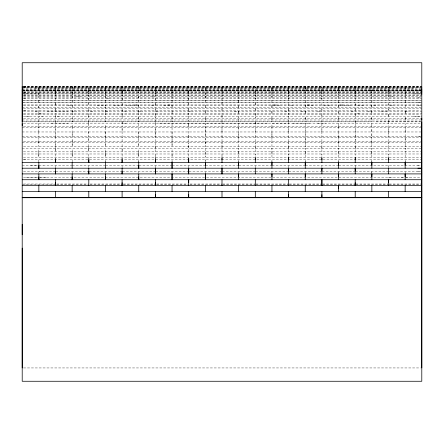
<?xml version="1.0" encoding="UTF-8"?>
<svg xmlns="http://www.w3.org/2000/svg" width="444" height="444" viewBox="0 0 444 444"><rect width="100%" height="100%" fill="white"/><g stroke="black" fill="none" stroke-linecap="round" stroke-linejoin="round"><path stroke-width="0.33" stroke-dasharray="2.22 1.67" d="M38.85 154.49L38.85 157.176L38.85 148.29M38.85 153.985L38.85 151.143M38.85 142.718L38.85 139.971M38.85 131.968L38.85 123.637L38.85 127.484M38.85 121.867L38.85 116.567L42.951 116.567M38.85 110.34L38.85 114.702L38.85 111.849M38.85 108.297L38.85 104.928M38.85 102.686L38.85 100.183M38.85 95.793L38.85 98.363L38.85 96.598M38.85 94.367L38.85 95.038L38.85 93.695M38.85 90.415L38.85 89.555L38.85 90.926M55.5 90.015L55.5 92.247M55.5 87.446L55.5 87.751L55.5 87.08L55.5 87.69M55.5 149.256L55.5 151.854L55.5 142.718L55.5 148.29M55.5 137.274L55.5 131.968M55.5 129.731L55.5 127.45L55.5 134.615M55.5 126.801L55.5 121.789M55.5 118.193L55.5 113.353M55.5 111.405L55.5 107.531L55.5 110.34M55.5 105.395L55.5 102.686M55.5 97.885L55.5 100.344L55.5 98.363M55.5 93.917L55.5 96.598L55.5 95.044L55.5 95.821M55.5 88.556L55.5 89.555L55.5 88.511M72.15 92.563L72.15 91.642L72.15 93.085M72.15 154.49L72.15 157.176L72.15 148.29M72.15 153.985L72.15 151.143M72.15 144.145L72.15 146.664L72.15 137.274M72.15 142.718L72.15 139.971M72.15 127.484L72.15 123.626M72.15 116.567L72.15 121.867L72.15 118.282M72.15 102.686L72.15 100.183M72.15 98.368L72.15 95.793M72.15 93.917L72.15 92.247M72.15 90.787L72.15 89.544L72.15 90.926L72.15 90.115M72.15 88.556L72.15 87.751L72.15 88.151M88.8 87.69L88.8 87.135M88.8 158.075L88.8 156.932M88.8 149.256L88.8 151.854L88.8 142.718M88.8 148.29L88.8 145.471M88.8 139.183L88.8 141.625L88.8 136.741M88.8 137.274L88.8 131.968M88.8 124.298L88.8 121.789M88.8 114.702L88.8 118.187L88.8 116.45M92.852 111.405L88.8 111.405L88.8 108.297M88.8 102.686L88.8 105.395L88.8 104.046M88.8 100.344L88.8 97.885M88.8 96.598L88.8 93.917M88.8 92.247L88.8 90.065L88.8 90.421M88.8 89.555L88.8 88.561M88.8 86.68L84.604 86.502M105.45 92.563L105.45 91.642L105.45 93.917M105.45 88.511L105.45 87.69L105.45 88.556M105.45 162.154L105.45 159.796L105.45 162.765M105.45 154.495L105.45 157.176L105.45 148.29M105.45 153.985L105.45 151.143M105.45 144.145L105.45 146.664L105.45 137.274L105.45 139.988M105.45 132.012L105.45 136.741L105.45 126.801M105.45 127.484L105.45 123.621M105.45 116.567L105.45 121.867L105.45 120.024M105.45 100.183L105.45 102.686L105.45 100.344M105.45 95.793L105.45 98.368L109.646 98.368M105.45 90.787L105.45 89.544L105.45 90.171M122.1 91.642L122.1 90.926M122.1 149.251L122.1 151.854L122.1 142.718M122.1 141.625L122.1 127.45L122.1 132.012M122.1 121.784L122.1 126.801M122.1 114.702L122.1 118.187L122.1 116.445M126.19 111.405L122.1 111.405L122.1 107.531M113.814 105.395L122.1 105.395L122.1 102.531L122.1 103.735M122.1 100.344L122.1 97.885M122.1 96.598L122.1 93.917M122.1 92.247L122.1 90.787M122.1 90.421L122.1 90.065L122.1 91.514M122.1 88.511L122.1 89.544L122.1 88.561M122.1 87.69L122.1 87.085M138.75 92.563L138.75 91.642L138.75 95.044M138.75 90.115L138.75 90.926L138.75 89.544L138.75 90.737M138.75 162.143L138.75 159.79L138.75 162.754M138.75 154.501L138.75 157.176L138.75 148.29M138.75 153.985L138.75 151.143M138.75 144.145L138.75 146.664L138.75 137.274L138.75 139.999M138.75 132.012L138.75 136.735L138.75 123.615M134.654 104.928L138.75 104.928L138.75 108.297L138.75 106.849M138.75 100.183L138.75 102.686L138.75 100.344M138.75 98.368L138.75 95.793M138.75 88.511L138.75 87.69M155.4 91.642L155.4 90.926M155.4 89.555L155.4 88.511L155.4 89.028M155.4 87.385L155.4 87.69L155.4 87.085L155.4 87.751L155.4 87.141M155.4 158.075L155.4 153.985L155.4 159.218M155.4 151.854L155.4 145.466M155.4 141.625L155.4 127.45L155.4 137.274M155.4 124.292L155.4 119.98L155.4 126.801M155.4 111.405L155.4 107.531L155.4 111.405L159.452 111.405M151.332 105.395L155.4 105.395L155.4 102.686M155.4 100.344L155.4 97.885M155.4 93.917L155.4 96.598L151.204 96.598M155.4 92.247L155.4 90.787M172.05 92.563L172.05 91.642L172.05 95.044L172.05 93.701M172.05 162.132L172.05 159.79L172.05 162.732M172.05 154.523L172.05 157.176L172.05 148.29M172.05 144.145L172.05 146.664L172.05 137.274L172.05 142.718M172.05 132.007L172.05 136.735L172.05 123.61M172.05 111.405L172.05 114.702L172.05 113.059M172.05 100.183L172.05 102.686L172.05 100.344M172.05 98.368L172.05 95.793M188.7 91.642L188.7 90.926M188.7 89.544L188.7 88.561M188.7 87.385L188.7 87.69L188.7 87.085L188.7 87.751L188.7 87.141M188.7 153.985L188.7 159.218M188.7 151.848L188.7 142.718L188.7 149.262M188.7 141.625L188.7 134.621M188.7 137.274L188.7 127.45M188.7 124.298L188.7 126.801L188.7 119.98L188.7 121.806M188.7 118.187L188.7 113.353L188.7 116.572M188.7 111.405L188.7 107.531L188.7 111.405L192.752 111.405M188.7 102.686L188.7 105.395L188.7 104.04M188.7 100.344L188.7 97.885M188.7 96.598L188.7 93.917L188.7 94.861M188.7 90.787L188.7 92.247L188.7 90.115M205.35 88.511L205.35 87.69L205.35 88.101M205.35 151.848L205.35 157.176L205.35 148.29M205.35 141.625L205.35 146.664L205.35 137.274L205.35 140.01M205.35 129.382L205.35 136.735L205.35 123.61L205.35 127.478M205.35 120.03L205.35 116.572L205.35 121.867M205.35 114.702L205.35 110.34L205.35 113.353M205.35 105.389L205.35 108.297L205.35 106.849M205.35 100.183L205.35 102.686L205.35 100.344M205.35 98.368L205.35 95.793M205.35 93.917L205.35 91.642L205.35 93.09M205.35 90.787L205.35 89.555L205.35 90.926M205.35 88.561L205.35 87.751M205.35 87.141L205.35 86.724M222 87.69L222 87.085L222 87.385M222 158.075L222 153.985L222 159.218M222 151.848L222 142.718L222 148.29M222 141.625L222 136.735M222 137.274L222 127.445M222 121.784L222 126.801M222 114.702L222 118.187L222 113.353M222 111.405L222 107.531L222 110.345M222 102.686L222 105.395L222 104.04M222 100.344L222 97.885M222 96.598L222 93.917M222 93.701L222 92.563M222 90.787L222 92.247L222 90.015M222 89.544L222 88.561M222 87.751L222 87.141M238.65 162.138L238.65 159.79L238.65 162.72M238.65 157.176L238.65 148.29L238.65 151.143M238.65 146.664L238.65 137.274L238.65 140.004M238.65 126.801L238.65 136.735L238.65 132.007M238.65 121.867L238.65 116.567L238.65 119.985M238.65 113.353L238.65 110.34L238.65 114.702M238.65 107.531L238.65 104.928L238.65 108.297M238.65 102.531L238.65 100.183M238.65 90.926L238.65 89.555L238.65 90.792M238.65 88.511L238.65 88.101M238.65 87.085L238.65 86.685M255.3 91.642L255.3 90.926M255.3 89.544L255.3 88.561M255.3 87.385L255.3 87.69L255.3 87.085L255.3 87.751L255.3 87.141M255.3 159.218L255.3 153.985L255.3 156.921M255.3 151.848L255.3 142.718L255.3 145.466M255.3 141.625L255.3 136.735M255.3 137.274L255.3 127.445M255.3 124.298L255.3 119.98M255.3 110.345L255.3 107.531L255.3 111.405M255.3 104.928L255.3 102.686M255.3 100.344L255.3 98.368M255.3 99.04L255.3 97.885L255.3 100.183M255.3 96.598L255.3 94.861M255.3 91.514L255.3 92.247L255.3 90.065L255.3 90.903M271.95 92.563L271.95 91.642L271.95 95.044L271.95 94.372M271.95 88.101L271.95 88.511L271.95 87.69L271.95 88.561L271.95 87.751M271.95 162.149L271.95 159.79L271.95 162.715M271.95 157.176L271.95 148.29L271.95 151.143M271.95 146.664L271.95 137.274L271.95 140.004M271.95 126.801L271.95 136.735L271.95 132.007M271.95 120.024L271.95 116.567L271.95 121.861M271.95 113.353L271.95 110.34L271.95 114.702M271.95 107.531L271.95 105.389L280.22 105.389M271.95 93.917L271.95 93.09M271.95 90.792L271.95 89.555L271.95 90.926M271.95 86.885L271.95 87.085M288.6 91.642L288.6 90.926M288.6 89.555L288.6 88.511L288.6 89.028M288.6 159.218L288.6 153.985L288.6 156.926M288.6 151.848L288.6 142.718L288.6 145.466M288.6 141.625L288.6 127.445M288.6 118.187L288.6 113.353L288.6 116.572M288.6 110.345L288.6 108.297M288.6 99.034L288.6 97.885L288.6 100.344L288.6 98.368M288.6 91.52L288.6 92.247L288.6 90.792M305.25 92.568L305.25 91.642L305.25 95.044M305.25 162.16L305.25 159.79L305.25 162.732M305.25 157.176L305.25 148.29L305.25 151.143M305.25 126.801L305.25 136.735L305.25 129.382M305.25 120.024L305.25 116.567L305.25 121.861M305.25 113.353L305.25 110.34L305.25 114.702M305.25 107.531L305.25 105.389L313.497 105.395M305.25 102.531L305.25 100.183L305.25 102.686M305.25 93.917L305.25 93.085M305.25 90.792L305.25 89.555L305.25 90.926L305.25 90.115M321.9 90.421L321.9 90.021L321.9 90.903M321.9 167.51L321.9 165.706M321.9 159.218L321.9 153.985L321.9 156.937M321.9 151.848L321.9 142.718L321.9 145.454M321.9 141.625L321.9 127.445M321.9 119.98L321.9 126.801M321.9 116.567L321.9 114.968M321.9 109.857L321.9 108.297M321.9 99.04L321.9 97.885L321.9 100.344L321.9 98.368M321.9 91.525L321.9 92.247L321.9 90.792M321.9 88.561L321.9 89.555L321.9 88.511M321.9 87.751L321.9 87.141M338.55 92.563L338.55 91.642L338.55 95.044L338.55 93.701M338.55 172.938L338.55 171.717L338.55 174.159M338.55 162.171L338.55 159.79L338.55 162.743M338.55 157.176L338.55 148.29L338.55 151.143M338.55 146.664L338.55 137.274L338.55 139.982M338.55 132.007L338.55 136.735L338.55 134.365M338.55 126.801L338.55 131.968M338.55 125.558L338.55 123.637L338.55 127.484M338.55 120.019L338.55 118.187M338.55 113.059L338.55 110.34L338.55 114.702M338.55 107.531L338.55 105.395L351.032 105.395M338.55 102.531L338.55 100.183L338.55 102.686M338.55 90.792L338.55 89.555L338.55 90.926L338.55 90.065M338.55 88.561L338.55 87.751M355.2 91.642L355.2 90.926M355.2 87.69L355.2 87.085L355.2 87.751M355.2 167.51L355.2 165.706L355.2 168.714M355.2 159.218L355.2 153.985M355.2 151.848L355.2 142.718L355.2 145.471M355.2 127.445L355.2 141.625L355.2 139.177M355.2 116.445L355.2 114.702M355.2 109.851L355.2 108.297M355.2 104.928L355.2 103.735M355.2 91.52L355.2 92.247C356.393 88.367 353.624 91.087 351.01 90.421M371.85 87.085L371.85 86.724M371.85 92.563L371.85 91.642L371.85 95.044L371.85 93.701M371.85 172.938L371.85 171.717L371.85 174.159M371.85 162.177L371.85 159.79L371.85 162.759M371.85 157.176L371.85 148.29L371.85 151.143M371.85 146.664L371.85 137.274L371.85 139.977M371.85 120.024L371.85 116.567L371.85 121.867L23.493 121.867M371.85 113.353L371.85 111.405L367.749 111.405M371.85 107.531L371.85 105.395L375.929 105.395M371.85 102.531L371.85 101.448M371.85 90.171L371.85 90.926L371.85 90.115M371.85 88.511L371.85 87.751M388.5 91.642L388.5 91.286M388.5 87.69L388.5 87.141L388.5 87.751M388.5 167.51L388.5 165.706L388.5 168.714M388.5 159.224L388.5 153.985L388.5 156.932M388.5 151.848L388.5 142.718L388.5 145.471M388.5 141.625L388.5 127.445M388.5 121.789L388.5 126.801M388.5 116.445L388.5 113.353L388.5 118.187M388.5 109.862L388.5 107.531L388.5 111.405L380.269 111.405M388.5 104.928L388.5 103.735M392.69 96.598L388.494 96.598L388.5 95.044M388.5 93.701L388.5 92.563L388.5 93.129M388.5 90.926L388.5 92.247L388.5 90.065M405.144 172.938L405.15 171.717M405.15 162.171L405.15 159.796L405.15 162.798M405.15 157.176L405.15 148.29L405.15 151.143M405.15 136.735L405.15 123.637M405.15 120.024L405.15 116.567L405.15 121.867M405.15 113.059L405.15 110.34L405.15 114.702M405.15 102.531L405.15 101.443M405.15 93.695L405.15 95.044M405.15 92.563L405.15 91.642L405.15 92.102M405.15 90.143L405.15 90.926L405.15 90.015M405.15 88.511L405.15 88.101M188.7 90.903L188.7 90.415M238.65 96.598L238.65 98.368L238.65 95.793M222 90.903L222 90.115M105.45 90.421L105.45 90.926L105.45 90.065M23.477 86.502L421.8 86.502M23.565 86.502L26.29 86.502M23.465 86.68L421.8 86.68M23.482 86.719L421.8 86.719M23.554 87.08L26.252 87.08M22.2 87.135L421.8 87.141M23.465 87.69L421.8 87.69M23.482 87.751L420.507 87.751M22.2 88.556L421.8 88.561M34.688 88.556L413.547 88.561M22.2 89.555L421.8 89.555M22.2 90.015L421.8 90.015M22.2 90.115L421.8 90.115M317.71 90.115L321.9 90.115M417.971 90.115L420.524 90.115M22.2 90.415L421.8 90.415M22.2 90.737L420.507 90.737M23.477 90.787L420.524 90.787M22.2 90.926L421.8 90.903M23.465 91.636L421.8 91.642M23.477 92.247L421.8 92.247M23.571 92.247L26.307 92.247M23.465 92.563L421.8 92.563M22.2 93.695L420.535 93.695M23.565 93.912L421.8 93.917M23.482 93.912L26.046 93.912M26.285 93.912L38.85 93.917L38.85 91.636L38.85 92.563M413.536 93.917L417.71 93.917M417.937 93.917L420.512 93.917M23.576 95.038L26.318 95.038M23.46 95.038L421.8 95.038M23.526 95.793L421.8 95.793M76.257 96.598L376.051 96.598M375.951 96.598L384.415 96.598M23.493 96.598L80.536 96.598M384.299 96.598L421.8 96.598M23.477 97.885L420.435 97.885M418.009 97.885L420.535 97.885M23.565 98.363L26.29 98.363M23.477 98.363L421.8 98.363M23.515 100.183L421.8 100.183M22.2 100.338L420.524 100.344M23.493 102.531L421.8 102.531M22.2 102.686L420.44 102.686M417.959 102.686L420.518 102.686M167.971 104.928L172.05 104.928L172.05 106.238M276.024 104.928L271.95 104.928L271.95 108.297M309.346 104.928L305.25 104.928L305.25 108.297M342.629 104.928L338.55 104.928L338.55 108.297M23.521 104.923L421.8 104.928M68.071 105.395L72.15 105.395L72.15 108.297L72.15 106.854M97.158 105.395L105.45 105.395M126.301 105.395L138.75 105.395M163.781 105.395L172.05 105.395L172.05 108.297L172.05 106.854M292.668 105.395L288.6 105.395L288.6 102.531M330.186 105.395L321.9 105.395L321.9 102.531M363.431 105.395L355.2 105.395L355.2 102.531M392.568 105.395L388.5 105.395L388.5 102.531M418.015 105.389L420.54 105.395M23.465 105.389L421.8 105.395M22.2 107.526L421.8 107.531M23.449 108.297L421.8 108.297M23.488 110.34L420.518 110.34M23.565 110.34L26.296 110.34M35.037 111.405L38.85 111.405M47.264 111.405L396.903 111.405M405.15 111.405L408.941 111.405M23.449 111.405L67.926 111.405M72.15 111.405L76.251 111.405M105.45 111.405L109.546 111.405M138.75 111.405L142.818 111.405M234.432 111.405L238.65 111.4M284.549 111.405L288.6 111.405L288.6 107.531M301.182 111.4L305.25 111.4M317.81 111.405L321.9 111.405L321.9 107.531M351.149 111.405L355.2 111.405L355.2 107.531M396.736 111.405L421.8 111.405M38.85 113.353L43.046 113.353M359.274 113.353L355.2 113.353L355.2 118.187M23.51 113.353L421.8 113.353M23.443 114.702L420.551 114.702M25.98 116.567L417.732 116.567M418.015 116.567L420.54 116.567M23.46 116.567L30.453 116.567M59.607 116.567L55.5 116.567L55.5 114.963M413.442 116.567L421.8 116.567M23.488 118.193L421.8 118.193M22.2 119.98L421.8 119.98M22.2 121.789L420.451 121.784M375.913 121.867L421.8 121.867M51.288 123.632L267.865 123.615M309.418 123.626L271.95 123.621L271.95 127.478M317.676 123.632L326.068 123.632M23.432 123.637L67.926 123.632M126.19 123.621L122.1 123.621L122.1 119.98M159.452 123.615L288.6 123.621M292.651 123.626L301.026 123.626M301.182 123.626L420.568 123.632M23.488 126.801L421.8 126.801M22.2 127.484L421.8 127.445M22.2 131.968L421.8 131.968M22.2 136.741L421.8 136.735M417.904 136.735L420.501 136.735M23.404 137.279L421.8 137.274M23.482 141.625L421.8 141.625M22.2 142.718L420.607 142.718M23.488 146.664L421.8 146.664M22.2 148.296L421.8 148.29M23.404 151.854L421.8 151.854M23.499 153.985L421.8 153.985M23.393 157.176L421.8 157.176M23.554 159.796L26.252 159.796M23.399 159.796L421.8 159.796M22.2 165.706L38.312 165.706M38.933 165.706L43.246 165.706M417.565 165.706L420.59 165.706M30.753 165.706L38.85 165.706M43.007 165.706L72.15 165.706M72.244 165.706L105.45 165.706M105.589 165.706L138.75 165.706M138.939 165.706L172.05 165.706M172.272 165.706L205.35 165.706M205.544 165.706L238.65 165.706M238.844 165.706L271.95 165.706M272.105 165.706L305.25 165.706M305.433 165.706L338.55 165.706M338.772 165.706L420.496 165.706M23.488 171.723L43.34 171.717M417.876 171.717L421.794 171.717M55.5 171.717L38.85 171.723L38.85 174.159M55.85 171.717L88.8 171.717M89.15 171.717L122.1 171.717M122.416 171.717L155.4 171.717M155.683 171.717L188.7 171.717M188.95 171.717L222 171.717M222.228 171.717L255.3 171.717M255.505 171.717L288.6 171.717M288.805 171.717L321.9 171.717M322.116 171.717L355.2 171.717M355.433 171.717L388.5 171.717M388.755 171.717L420.507 171.723M23.482 177.822L205.35 177.822M40.121 177.822L46.598 177.822M388.494 177.822L392.585 177.822M401.321 177.822L409.379 177.822M405.772 177.822L421.794 177.822M26.257 177.822L38.223 177.822M206.549 177.822L403.973 177.822M23.554 184.01L55.5 184.01M56.854 184.01L88.8 184.01M90.16 184.01L122.1 184.01M123.46 184.01L155.4 184.01M156.76 184.01L188.7 184.01M190.06 184.01L222 184.01M222.683 184.01L255.3 184.01M255.983 184.01L288.6 184.01M289.283 184.01L321.9 184.01M322.583 184.01L355.2 184.01M355.883 184.01L388.494 184.01M389.177 184.01L421.794 184.01M22.206 184.266L55.389 184.266M56.582 184.266L88.711 184.266M89.899 184.266L122.033 184.266M123.221 184.266L155.356 184.266M156.543 184.266L188.672 184.266M189.866 184.266L221.994 184.266M222.588 184.266L255.317 184.266M255.911 184.266L288.639 184.266M289.233 184.266L321.956 184.266M322.555 184.266L355.278 184.266M355.872 184.266L388.6 184.266M389.194 184.266L420.44 184.266M23.538 367.943L420.462 367.943M271.95 90.015L271.95 90.676M172.05 90.121L172.05 90.926L172.05 89.544L172.05 90.737M405.15 86.719L405.15 87.141L405.15 86.68M405.15 87.751L405.15 88.156M371.85 96.598L371.85 98.368L371.85 95.793M355.2 95.044L355.2 96.598L355.2 93.917M355.2 98.368L355.2 100.344L355.2 97.885M338.55 96.598L338.55 98.368L338.55 95.793M321.9 95.044L321.9 96.598L321.9 93.917M305.25 96.598L305.25 98.368L305.25 95.793M288.6 95.044L288.6 96.598L288.6 93.917M271.95 96.598L271.95 97.486M255.3 95.044L255.3 95.821L255.3 93.917M205.35 111.405L205.35 113.053M205.35 97.486L205.35 96.598L205.35 97.885M172.05 88.101L172.05 87.69L172.05 88.556M172.05 96.598L172.05 97.48M155.4 95.044L155.4 95.821M138.75 96.598L138.75 97.486M122.1 95.044L122.1 95.821M122.1 98.368L122.1 99.356M105.45 96.598L105.45 97.486M88.8 90.926L88.8 91.642L88.8 90.787M88.8 89.028L88.8 88.511L88.8 89.055M72.15 88.101L72.15 87.69L72.15 88.511M38.85 87.751L38.85 88.556L38.85 87.69M405.15 87.69L405.15 88.561M405.15 89.544L405.15 90.787M405.15 92.247L405.15 93.917M405.15 95.793L405.15 98.363M405.15 100.183L405.15 102.686M405.15 104.928L405.15 108.297M405.15 129.382L405.15 131.968M405.15 139.943L405.15 137.274L405.15 146.664L405.15 144.145M388.5 88.511L388.5 89.555M388.5 93.917L388.5 96.598M388.5 97.885L388.5 100.344M388.5 119.98L388.5 121.823M388.5 129.726L388.5 134.615M388.5 157.176L388.5 158.525M371.85 89.544L371.85 90.792M371.85 100.183L371.85 102.686M371.85 104.928L371.85 108.297M371.85 110.34L371.85 114.702M371.85 125.558L371.85 123.637L371.85 136.735L371.85 134.371M371.85 129.382L371.85 131.968M371.85 141.625L371.85 144.139M371.85 151.848L371.85 154.495M355.2 123.637L355.2 119.98L355.2 126.801M355.2 129.726L355.2 132.007M355.2 134.615L355.2 137.274M355.2 146.664L355.2 149.251M355.2 157.176L355.2 158.525M338.55 116.567L338.55 121.861M338.55 141.625L338.55 144.139M338.55 151.848L338.55 154.501M321.9 87.085L321.9 87.696M321.9 113.353L321.9 118.187M321.9 129.726L321.9 132.007M321.9 146.664L321.9 149.256M321.9 157.176L321.9 158.519M305.25 123.626L305.25 127.478M305.25 139.993L305.25 137.274L305.25 146.664L305.25 141.625M305.25 151.848L305.25 154.512M305.25 171.717L305.25 172.938M288.6 121.817L288.6 119.98L288.6 126.801M288.6 129.731L288.6 132.007M288.6 146.664L288.6 149.256M288.6 157.176L288.6 158.519M288.6 165.706L288.6 168.709M271.95 95.793L271.95 98.368M271.95 100.183L271.95 102.686M271.95 151.848L271.95 154.523M271.95 171.717L271.95 172.938M255.3 102.531L255.3 105.395M255.3 121.784L255.3 126.801M255.3 129.726L255.3 132.007M255.3 146.664L255.3 149.256M255.3 157.176L255.3 158.519M255.3 165.706L255.3 168.709M238.65 86.724L238.65 87.141M238.65 87.69L238.65 88.561M238.65 100.344L238.65 102.686M238.65 123.615L238.65 129.382M238.65 151.848L238.65 154.523M238.65 171.717L238.65 172.938M222 88.511L222 89.028M222 95.044L222 95.821M222 98.368L222 99.362M222 102.531L222 103.735M222 119.98L222 121.806M222 129.726L222 132.007M222 165.706L222 168.709M205.35 104.928L205.35 106.238M205.35 171.717L205.35 172.938M188.7 98.368L188.7 100.183M188.7 102.531L188.7 103.735M188.7 165.706L188.7 168.709M172.05 92.247L172.05 93.085M172.05 110.34L172.05 111.855M172.05 171.717L172.05 172.938M155.4 98.368L155.4 100.183M155.4 102.531L155.4 103.735M155.4 104.046L155.4 105.395M155.4 142.718L155.4 149.256M155.4 165.706L155.4 168.714M138.75 92.247L138.75 93.085M138.75 96.842L138.75 97.885M138.75 104.928L138.75 106.233M138.75 171.717L138.75 172.938M122.1 87.141L122.1 87.751M122.1 99.034L122.1 100.183M122.1 104.04L122.1 105.395M122.1 109.851L122.1 111.405M122.1 113.353L122.1 114.968M122.1 153.985L122.1 159.224M122.1 165.706L122.1 168.714M105.45 86.719L105.45 87.135M105.45 92.247L105.45 93.085M105.45 106.238L105.45 104.928L105.45 108.297L105.45 106.849M105.45 171.717L105.45 172.938M88.8 102.531L88.8 103.735M88.8 107.531L88.8 108.941M88.8 109.857L88.8 111.405M88.8 113.353L88.8 114.968M88.8 119.98L88.8 126.801M88.8 127.45L88.8 134.615M88.8 153.985L88.8 159.218M88.8 165.706L88.8 167.51M72.15 100.344L72.15 101.443M72.15 104.928L72.15 106.233M72.15 126.801L72.15 136.741L72.15 132.012M72.15 159.796L72.15 162.77M72.15 171.717L72.15 174.159M55.5 90.926L55.5 91.642M55.5 102.531L55.5 104.928M55.5 119.974L55.5 123.632M55.5 136.741L55.5 141.625M55.5 153.985L55.5 159.224M55.5 165.706L55.5 168.714M38.85 86.68L38.85 87.135M38.85 100.344L38.85 101.443M38.85 106.233L38.85 107.531M38.85 132.012L38.85 136.741M38.85 137.279L38.85 146.664M38.85 159.796L38.85 162.765M55.5 93.129L55.5 93.695L55.5 92.563L55.5 93.129M72.15 86.88L72.15 86.88M72.15 110.34L72.15 114.702L72.15 110.34M72.15 94.367L72.15 95.044L72.15 93.695L72.15 94.367M72.15 86.719L72.15 87.135L72.15 86.719M88.8 93.129L88.8 93.701L88.8 92.563L88.8 93.129M105.45 94.367L105.45 95.044L105.45 93.701L105.45 94.367M105.45 110.34L105.45 114.702L105.45 110.34M105.45 86.68L105.45 87.085L105.45 86.68M122.1 93.129L122.1 93.701L122.1 92.563L122.1 93.129M138.75 88.156L138.75 88.556L138.75 87.751L138.75 88.156M138.75 116.567L138.75 121.861L138.75 116.567M138.75 110.34L138.75 114.702L138.75 110.34M138.75 86.68L138.75 87.085L138.75 86.68M155.4 93.129L155.4 93.701L155.4 92.563L155.4 93.129M155.4 113.353L155.4 118.187L155.4 113.353M155.4 90.115L155.4 90.903L155.4 90.115M172.05 116.567L172.05 121.861L172.05 116.567M172.05 86.685L172.05 87.085L172.05 86.685M188.7 93.129L188.7 93.701L188.7 92.563L188.7 93.129M205.35 159.79L205.35 162.138L205.35 159.79M205.35 94.372L205.35 95.044L205.35 93.701L205.35 94.372M238.65 91.642L238.65 95.044L238.65 91.642M255.3 93.129L255.3 93.701L255.3 92.563L255.3 93.129M255.3 113.353L255.3 118.187L255.3 113.353M288.6 93.129L288.6 93.701L288.6 92.563L288.6 93.129M288.6 90.021L288.6 90.903L288.6 90.065M288.6 87.385L288.6 87.69L288.6 87.085L288.6 87.751L288.6 87.141L288.6 87.446M305.25 88.101L305.25 88.511L305.25 87.69L305.25 88.101M305.25 87.751L305.25 88.561L305.25 87.751M305.25 86.724L305.25 87.141L305.25 86.724M321.9 93.129L321.9 93.701L321.9 92.563L321.9 93.129M338.55 88.101L338.55 88.511L338.55 87.69L338.55 88.101M338.55 86.724L338.55 87.141L338.55 86.724M355.2 93.129L355.2 93.701L355.2 92.563L355.2 93.129M355.2 89.028L355.2 89.544L355.2 88.511L355.2 89.028M388.5 87.085L388.5 87.385L388.5 87.085M138.75 86.93L138.75 86.93M172.05 86.93L172.05 86.93M205.35 86.88L205.35 86.88M305.25 86.885L305.25 86.885M338.55 86.885L338.55 86.885M188.7 95.821L188.7 95.044L188.7 95.821M88.8 95.821L88.8 95.044L88.8 95.821M88.8 99.362L88.8 98.368L88.8 99.351M72.15 97.48L72.15 96.598L72.15 97.486"/><path stroke-width="0.67" d="M22.206 248.113L22.206 381.263L421.794 381.263L421.794 62.737L22.206 62.737L22.206 367.943M22.206 234.754L22.206 224.276M22.2 125.569L22.2 123.637M22.2 121.867L22.2 88.511M22.2 87.751L22.2 86.502M38.85 176.829L38.85 179.72L38.85 173.909M38.85 165.429L38.85 168.215L38.85 162.632M55.5 182.678L55.5 185.625L55.5 179.72M55.5 171.107L55.5 173.909L55.5 168.215M55.5 159.862L55.5 162.632L55.5 158.519M72.15 176.84L72.15 179.72L72.15 173.909M88.8 171.107L88.8 173.909L88.8 168.215M88.8 159.868L88.8 162.632L88.8 158.525M105.45 176.829L105.45 179.72L105.45 173.909M122.1 182.678L122.1 185.625L122.1 179.72M122.1 171.101L122.1 173.909L122.1 168.215M122.1 159.873L122.1 162.632L122.1 158.514M138.75 176.817L138.75 179.72L138.75 173.909M138.75 165.423L138.75 168.215L138.75 162.632M155.4 194.677L155.4 197.724L155.4 191.636M155.4 182.678L155.4 185.625L155.4 179.72M155.4 159.868L155.4 162.632L155.4 158.519M188.7 194.677L188.7 197.724L188.7 191.636M188.7 182.673L188.7 179.72L188.7 185.625M205.35 165.429L205.35 162.632L205.35 168.209M222 185.625L222 179.72M222 162.632L222 158.519L222 159.868M238.65 179.715L238.65 173.909L238.65 176.784M238.65 168.209L238.65 162.632L238.65 165.423M255.3 185.625L255.3 179.72M255.3 173.909L255.3 168.209M255.3 162.632L255.3 158.519L255.3 159.868M271.95 191.63L271.95 185.631M271.95 179.715L271.95 173.909L271.95 176.784M271.95 168.209L271.95 162.632L271.95 165.423M288.6 194.677L288.6 197.724L288.6 191.636M288.6 185.625L288.6 179.72M288.6 173.909L288.6 168.209L288.6 171.101M288.6 162.632L288.6 158.519L288.6 159.862M305.25 191.63L305.25 185.625M305.25 179.715L305.25 173.909L305.25 176.801M305.25 168.209L305.25 162.632L305.25 165.423M321.9 194.677L321.9 197.724L321.9 191.636M321.9 173.909L321.9 168.209L321.9 171.112M321.9 162.632L321.9 158.525L321.9 159.857M338.55 191.63L338.55 185.625L338.55 188.628M338.55 179.715L338.55 173.909L338.55 176.812M338.55 168.209L338.55 162.632L338.55 165.423M355.2 191.636L355.2 197.724M355.2 179.72L355.2 185.625L355.2 182.678M355.2 173.909L355.2 168.209L355.2 171.095M355.2 162.632L355.2 158.519L355.2 159.873M371.85 191.63L371.85 185.625M371.85 179.715L371.85 173.909L371.85 176.823M371.85 168.209L371.85 162.632L371.85 165.423M388.5 197.724L388.5 191.636M388.5 185.625L388.5 179.72L388.5 182.678M388.5 173.909L388.5 168.209M388.5 162.632L388.5 158.519L388.5 159.873M405.15 191.63L405.15 185.625M405.15 179.715L405.15 173.909L405.15 176.867M405.15 168.209L405.15 162.632L405.15 165.423M421.794 367.943L421.8 121.784M421.8 119.98L421.8 118.282M421.8 93.129L421.8 92.563M421.8 92.102L421.8 88.561M421.8 87.385L421.8 87.08M22.2 162.632L421.8 162.632M417.909 168.209L421.8 168.215L22.2 168.215M22.2 173.909L421.8 173.909M22.2 179.72L421.8 179.72M22.2 185.625L421.8 185.625M22.206 191.63L421.794 191.63M22.206 197.586L421.794 197.586M22.206 197.724L421.794 197.724M421.8 93.695L421.8 94.367M255.3 191.636L255.3 197.724M238.65 185.631L238.65 191.63M222 191.636L222 197.724M205.35 185.631L205.35 191.63M172.05 185.631L172.05 191.63M138.75 185.631L138.75 191.63M122.1 191.636L122.1 197.724M105.45 162.632L105.45 168.215M105.45 185.631L105.45 191.63M88.8 179.72L88.8 185.625M88.8 191.636L88.8 197.724M72.15 162.632L72.15 168.215M72.15 185.631L72.15 191.63M55.5 191.636L55.5 197.724M38.85 185.631L38.85 191.63M155.4 168.215L155.4 173.909L155.4 168.215M172.05 173.909L172.05 179.72L172.05 173.909M172.05 162.632L172.05 168.209L172.05 162.632M188.7 168.215L188.7 173.909L188.7 168.215M188.7 158.519L188.7 162.632L188.7 158.519M205.35 173.909L205.35 179.72L205.35 173.909M222 168.209L222 173.909L222 168.209M321.9 179.72L321.9 185.625L321.9 179.72"/></g></svg>
